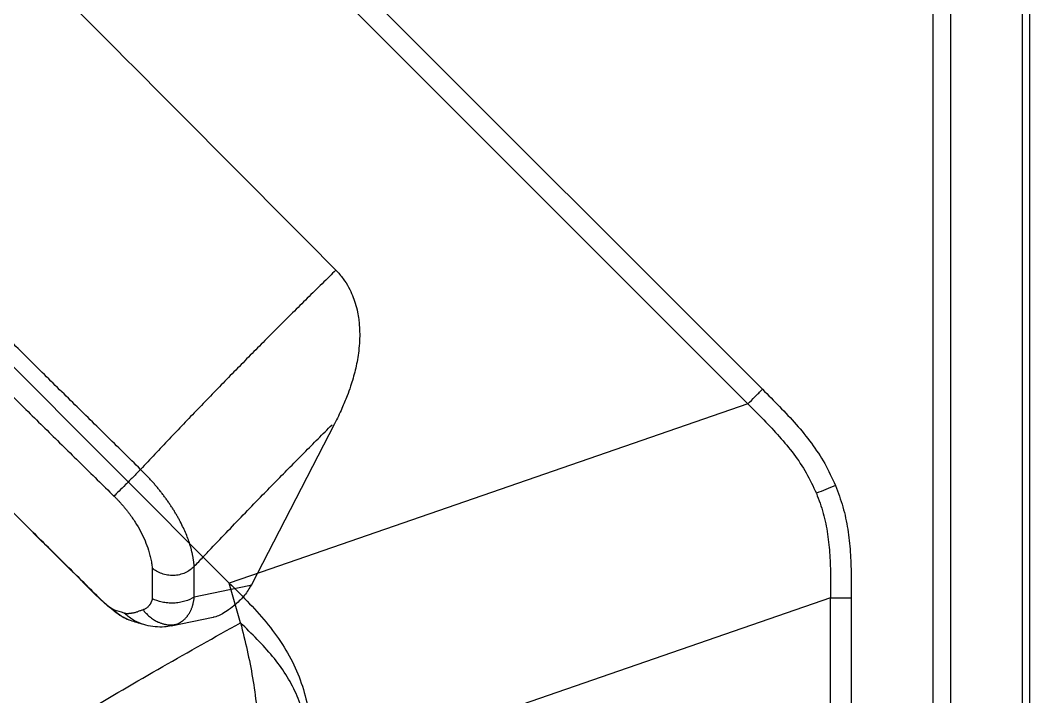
# Model space of a CAD drawing. Extents: x 1076 to 1148, y 508 to 635.
# Drawn here: x 1136.08 to 1148.09, y 571.74 to 579.78 of the extents above; entities that cross this region are included whole.
import ezdxf

# ---------------------------------------------------------------- set-up
doc = ezdxf.new("R2010")
doc.units = 0
doc.header["$MEASUREMENT"] = 0
doc.layers.add('1', color=4, linetype='Continuous')

# ---------------------------------------------------------------- blocks, each defined once
blk = doc.blocks.new('2020 HS PILLOW')
at = {"layer": '1', "color": 2}
for p, q in [((5.803, -0.013), (5.803, -0.011)), ((6.718, -0.447), (6.684, -0.383)), ((6.965, -0.807), (6.685, -0.383)), ((7, -1.374), (6.635, -0.82)), ((6.358, -3.456), (7.012, -1.404))]:
    blk.add_line(p, q, dxfattribs=at)
at = {"layer": '1', "color": 2, "flags": 128}
for points in [[(6.635, -0.82), (6.49, -0.963), (6.377, -1.076)], [(7.013, -0.916), (7.011, -0.909), (7.001, -0.884)]]:
    blk.add_lwpolyline(points, dxfattribs=at)
at = {"layer": '1', "color": 2}
for centre, radius, start, end in [((6.982, -1.398), 0.0302, 349.0452, 54.1848), ((-6.425, -4.729), 11.502, 359.8564, 0.3837)]:
    blk.add_arc(centre, radius, start, end, dxfattribs=at)
for points, knots in [([(5.803, -0.009), (4.052, -0.005), (0.184, 0.005), (-3.685, -0.004), (-5.803, -0.009)], [0, 0, 0, 0, 0.452479, 1, 1, 1, 1]), ([(5.803, -0.013), (5.576, -0.012), (5.121, -0.01), (4.438, -0.007), (3.755, -0.005), (3.072, -0.003), (2.39, -0.002), (1.707, -0.001), (1.024, 0), (0.341, 0), (-0.341, 0), (-1.024, 0), (-1.707, -0.001), (-2.39, -0.002), (-3.072, -0.003), (-3.755, -0.005), (-4.438, -0.007), (-5.121, -0.01), (-5.576, -0.012), (-5.803, -0.013)], [0, 0, 0, 0, 0.058824, 0.117648, 0.176472, 0.235295, 0.294119, 0.352942, 0.411765, 0.470588, 0.529412, 0.588235, 0.647058, 0.705881, 0.764705, 0.823528, 0.882352, 0.941176, 1, 1, 1, 1]), ([(6.189, -0.049), (6.186, -0.048), (6.155, -0.04), (6.082, -0.027), (5.979, -0.016), (5.882, -0.011), (5.83, -0.01), (5.803, -0.009)], [0, 0, 0, 0, 0.030763, 0.316842, 0.644882, 0.816686, 1, 1, 1, 1]), ([(6.067, -0.036), (6.066, -0.036), (6.065, -0.035), (6.062, -0.034), (6.059, -0.033), (6.056, -0.032), (6.052, -0.031), (6.048, -0.03), (6.044, -0.029), (6.039, -0.028), (6.029, -0.026), (6.009, -0.023), (5.977, -0.02), (5.939, -0.017), (5.906, -0.015), (5.879, -0.014), (5.861, -0.013), (5.842, -0.013), (5.823, -0.013), (5.81, -0.013), (5.803, -0.013)], [0, 0, 0, 0, 0.029153, 0.058134, 0.086978, 0.115718, 0.144392, 0.173033, 0.201679, 0.230364, 0.259125, 0.384793, 0.508272, 0.631196, 0.751677, 0.801642, 0.851147, 0.900501, 0.950016, 1, 1, 1, 1]), ([(6.067, -0.036), (6.109, -0.038), (6.182, -0.041), (6.249, -0.068), (6.277, -0.08)], [0, 0, 0, 0, 0.578974, 1, 1, 1, 1]), ([(6.18, -0.096), (6.181, -0.097), (6.183, -0.098), (6.186, -0.1), (6.189, -0.102), (6.193, -0.105), (6.197, -0.108), (6.2, -0.111), (6.204, -0.115), (6.208, -0.119), (6.212, -0.123), (6.217, -0.127), (6.222, -0.133), (6.227, -0.14), (6.234, -0.148), (6.241, -0.157), (6.248, -0.167), (6.255, -0.177), (6.263, -0.188), (6.271, -0.202), (6.277, -0.213), (6.28, -0.218)], [0, 0, 0, 0, 0.041363, 0.082794, 0.124315, 0.165946, 0.207707, 0.24961, 0.291671, 0.333906, 0.376328, 0.418938, 0.461737, 0.523475, 0.583383, 0.655331, 0.712067, 0.773227, 0.841567, 0.917123, 1, 1, 1, 1]), ([(6.415, -0.151), (6.379, -0.135), (6.304, -0.104), (6.222, -0.099), (6.18, -0.096)], [0, 0, 0, 0, 0.484915, 1, 1, 1, 1]), ([(6.282, -0.078), (6.276, -0.076), (6.266, -0.072), (6.248, -0.066), (6.227, -0.059), (6.208, -0.054), (6.198, -0.052)], [0, 0, 0, 0, 0.213766, 0.380662, 0.676501, 1, 1, 1, 1]), ([(6.419, -0.151), (6.396, -0.139), (6.349, -0.113), (6.302, -0.089), (6.278, -0.077)], [0, 0, 0, 0, 0.499988, 1, 1, 1, 1]), ([(6.312, -0.282), (6.31, -0.277), (6.305, -0.267), (6.297, -0.252), (6.289, -0.235), (6.283, -0.224), (6.28, -0.218)], [0, 0, 0, 0, 0.223372, 0.464478, 0.723346, 1, 1, 1, 1]), ([(6.684, -0.385), (6.669, -0.362), (6.632, -0.309), (6.557, -0.24), (6.483, -0.182), (6.432, -0.16), (6.415, -0.152)], [0, 0, 0, 0, 0.230526, 0.532154, 0.843989, 1, 1, 1, 1]), ([(6.295, -0.454), (6.296, -0.451), (6.3, -0.446), (6.304, -0.438), (6.308, -0.43), (6.312, -0.422), (6.315, -0.414), (6.318, -0.406), (6.321, -0.398), (6.323, -0.39), (6.325, -0.382), (6.326, -0.374), (6.327, -0.364), (6.328, -0.351), (6.327, -0.337), (6.326, -0.323), (6.322, -0.309), (6.318, -0.295), (6.314, -0.286), (6.312, -0.282)], [0, 0, 0, 0, 0.047713, 0.095186, 0.142451, 0.189542, 0.236492, 0.283334, 0.330103, 0.376834, 0.423559, 0.470314, 0.517133, 0.600121, 0.681822, 0.762442, 0.842196, 0.921306, 1, 1, 1, 1]), ([(6.312, -0.282), (6.316, -0.281), (6.324, -0.28), (6.335, -0.279), (6.346, -0.278), (6.357, -0.278), (6.367, -0.278), (6.384, -0.278), (6.407, -0.278), (6.446, -0.282), (6.492, -0.29), (6.531, -0.302), (6.557, -0.313), (6.572, -0.32), (6.588, -0.327), (6.603, -0.336), (6.618, -0.345), (6.634, -0.356), (6.649, -0.368), (6.664, -0.381), (6.678, -0.396), (6.692, -0.412), (6.706, -0.429), (6.714, -0.441), (6.718, -0.447)], [0, 0, 0, 0, 0.023632, 0.046369, 0.068221, 0.089195, 0.1093, 0.128542, 0.191011, 0.249492, 0.36685, 0.47887, 0.513551, 0.54976, 0.58751, 0.626815, 0.667692, 0.71016, 0.75424, 0.799965, 0.847379, 0.896515, 0.947387, 1, 1, 1, 1]), ([(6.037, -0.71), (6.08, -0.667), (6.166, -0.581), (6.252, -0.496), (6.295, -0.454)], [0, 0, 0, 0, 0.503161, 1, 1, 1, 1]), ([(6.635, -0.82), (6.626, -0.783), (6.612, -0.744), (6.581, -0.686), (6.569, -0.667), (6.543, -0.63), (6.528, -0.612), (6.496, -0.578), (6.479, -0.562), (6.444, -0.532), (6.426, -0.519), (6.37, -0.483), (6.331, -0.465), (6.295, -0.454)], [0, 0, 0, 0, 0.25, 0.25, 0.375, 0.375, 0.5, 0.5, 0.625, 0.625, 0.75, 0.75, 1, 1, 1, 1]), ([(6.718, -0.447), (6.719, -0.451), (6.722, -0.458), (6.725, -0.469), (6.728, -0.48), (6.731, -0.491), (6.733, -0.502), (6.735, -0.513), (6.737, -0.525), (6.738, -0.536), (6.738, -0.548), (6.739, -0.56), (6.738, -0.572), (6.738, -0.584), (6.737, -0.596), (6.735, -0.608), (6.733, -0.62), (6.731, -0.632), (6.728, -0.645), (6.724, -0.657), (6.72, -0.67), (6.716, -0.682), (6.711, -0.695), (6.706, -0.707), (6.7, -0.72), (6.693, -0.732), (6.687, -0.745), (6.679, -0.757), (6.671, -0.77), (6.663, -0.782), (6.654, -0.795), (6.645, -0.807), (6.638, -0.816), (6.635, -0.82)], [0, 0, 0, 0, 0.029325, 0.058829, 0.088513, 0.118379, 0.148429, 0.178665, 0.209089, 0.239703, 0.270509, 0.301508, 0.332702, 0.364093, 0.395683, 0.427473, 0.459465, 0.49166, 0.52406, 0.556667, 0.589482, 0.622506, 0.655742, 0.689189, 0.722851, 0.756728, 0.790821, 0.825132, 0.859663, 0.894413, 0.929386, 0.964581, 1, 1, 1, 1]), ([(5.111, -0.993), (5.117, -0.993), (5.13, -0.993), (5.149, -0.993), (5.169, -0.993), (5.188, -0.992), (5.207, -0.992), (5.227, -0.991), (5.246, -0.989), (5.265, -0.988), (5.285, -0.987), (5.304, -0.985), (5.323, -0.983), (5.342, -0.981), (5.361, -0.978), (5.418, -0.97), (5.511, -0.953), (5.634, -0.921), (5.75, -0.879), (5.832, -0.842), (5.884, -0.814), (5.912, -0.798), (5.939, -0.781), (5.965, -0.764), (5.99, -0.746), (6.014, -0.728), (6.029, -0.716), (6.037, -0.71)], [0, 0, 0, 0, 0.017344, 0.034677, 0.052006, 0.069339, 0.086682, 0.104043, 0.121428, 0.138844, 0.156298, 0.173796, 0.191346, 0.208954, 0.226626, 0.244369, 0.366423, 0.490446, 0.615395, 0.741843, 0.778648, 0.815411, 0.852172, 0.888971, 0.925849, 0.962846, 1, 1, 1, 1]), ([(6.377, -1.076), (6.377, -1.055), (6.375, -1.034), (6.368, -0.99), (6.362, -0.968), (6.345, -0.925), (6.335, -0.904), (6.31, -0.863), (6.295, -0.844), (6.262, -0.809), (6.244, -0.793), (6.206, -0.765), (6.185, -0.753), (6.143, -0.733), (6.122, -0.726), (6.079, -0.715), (6.057, -0.711), (6.037, -0.71)], [0, 0, 0, 0, 0.125, 0.125, 0.25, 0.25, 0.375, 0.375, 0.5, 0.5, 0.625, 0.625, 0.75, 0.75, 0.875, 0.875, 1, 1, 1, 1]), ([(7.001, -0.884), (6.994, -0.862), (6.985, -0.835), (6.966, -0.811), (6.964, -0.808)], [0, 0, 0, 0, 0.858498, 1, 1, 1, 1]), ([(7.043, -1.109), (7.04, -1.071), (7.032, -0.996), (7.019, -0.943), (7.013, -0.916)], [0, 0, 0, 0, 0.49633, 1, 1, 1, 1]), ([(-5.111, -0.993), (-5.012, -0.992), (-4.816, -0.99), (-4.521, -0.987), (-4.226, -0.985), (-3.929, -0.983), (-3.632, -0.98), (-3.334, -0.978), (-3.035, -0.977), (-2.735, -0.975), (-2.434, -0.973), (-2.133, -0.972), (-1.83, -0.971), (-1.527, -0.97), (-1.223, -0.969), (-0.919, -0.968), (-0.613, -0.968), (-0.307, -0.968), (0.091, -0.968), (0.579, -0.968), (1.155, -0.969), (1.729, -0.97), (2.3, -0.973), (2.867, -0.976), (3.432, -0.979), (3.994, -0.983), (4.553, -0.988), (4.925, -0.991), (5.111, -0.993)], [0, 0, 0, 0, 0.028776, 0.057631, 0.086566, 0.11558, 0.144673, 0.173846, 0.203098, 0.232429, 0.26184, 0.291331, 0.320902, 0.350552, 0.380282, 0.410091, 0.439981, 0.46995, 0.5, 0.556693, 0.613101, 0.669223, 0.725062, 0.780616, 0.835887, 0.890874, 0.945579, 1, 1, 1, 1]), ([(5.11, -1.442), (5.111, -1.401), (5.111, -1.357), (5.112, -1.271), (5.112, -1.228), (5.112, -1.147), (5.112, -1.11), (5.111, -1.044), (5.111, -1.016), (5.111, -0.993)], [0, 0, 0, 0, 0.25, 0.25, 0.5, 0.5, 0.75, 0.75, 1, 1, 1, 1]), ([(6.377, -1.076), (6.373, -1.079), (6.364, -1.087), (6.351, -1.098), (6.338, -1.108), (6.324, -1.119), (6.311, -1.129), (6.297, -1.139), (6.284, -1.148), (6.27, -1.157), (6.257, -1.166), (6.244, -1.175), (6.23, -1.183), (6.217, -1.191), (6.204, -1.199), (6.191, -1.206), (6.178, -1.213), (6.165, -1.22), (6.136, -1.236), (6.088, -1.259), (6.018, -1.289), (5.943, -1.317), (5.877, -1.338), (5.822, -1.354), (5.781, -1.365), (5.738, -1.376), (5.695, -1.385), (5.652, -1.394), (5.608, -1.402), (5.563, -1.41), (5.519, -1.417), (5.473, -1.422), (5.428, -1.428), (5.383, -1.432), (5.337, -1.436), (5.292, -1.438), (5.246, -1.44), (5.201, -1.442), (5.155, -1.442), (5.125, -1.442), (5.11, -1.442)], [0, 0, 0, 0, 0.016918, 0.033551, 0.049895, 0.065946, 0.081698, 0.097147, 0.11229, 0.127123, 0.141642, 0.155843, 0.169723, 0.18328, 0.196511, 0.209412, 0.221981, 0.234217, 0.246116, 0.305779, 0.366313, 0.427658, 0.489743, 0.520676, 0.551541, 0.58233, 0.613033, 0.643639, 0.674138, 0.704522, 0.734779, 0.764902, 0.794881, 0.824706, 0.85437, 0.883864, 0.913181, 0.942313, 0.971255, 1, 1, 1, 1]), ([(6.377, -1.076), (6.375, -1.128), (6.373, -1.226), (6.367, -1.423), (6.361, -1.664), (6.356, -1.958), (6.351, -2.233), (6.349, -2.487), (6.347, -2.722), (6.346, -2.957), (6.345, -3.191), (6.346, -3.348), (6.346, -3.426)], [0, 0, 0, 0, 0.066712, 0.125013, 0.250008, 0.374939, 0.500001, 0.599859, 0.699783, 0.799778, 0.899849, 1, 1, 1, 1]), ([(7.012, -1.404), (7.024, -1.355), (7.05, -1.258), (7.046, -1.159), (7.043, -1.109)], [0, 0, 0, 0, 0.497537, 1, 1, 1, 1]), ([(5.11, -1.442), (5.013, -1.441), (4.818, -1.439), (4.526, -1.437), (4.234, -1.435), (3.942, -1.432), (3.65, -1.43), (3.358, -1.428), (3.066, -1.427), (2.774, -1.425), (2.482, -1.424), (2.19, -1.423), (1.898, -1.421), (1.606, -1.42), (1.314, -1.42), (1.022, -1.419), (0.73, -1.419), (0.438, -1.418), (0.146, -1.418), (-0.146, -1.418), (-0.438, -1.418), (-0.73, -1.419), (-1.022, -1.419), (-1.314, -1.42), (-1.606, -1.42), (-1.898, -1.421), (-2.19, -1.423), (-2.482, -1.424), (-2.774, -1.425), (-3.066, -1.427), (-3.358, -1.428), (-3.65, -1.43), (-3.942, -1.432), (-4.234, -1.435), (-4.526, -1.437), (-4.818, -1.439), (-5.013, -1.441), (-5.11, -1.442)], [0, 0, 0, 0, 0.028576, 0.05715, 0.085725, 0.114298, 0.142871, 0.171443, 0.200015, 0.228587, 0.257158, 0.285728, 0.314298, 0.342868, 0.371438, 0.400008, 0.428577, 0.457146, 0.485715, 0.514285, 0.542854, 0.571423, 0.599992, 0.628562, 0.657132, 0.685702, 0.714272, 0.742842, 0.771413, 0.799985, 0.828557, 0.857129, 0.885702, 0.914275, 0.94285, 0.971424, 1, 1, 1, 1]), ([(5.077, -4.652), (5.077, -4.611), (5.076, -4.529), (5.074, -4.405), (5.074, -4.281), (5.073, -4.158), (5.072, -4.034), (5.072, -3.91), (5.072, -3.787), (5.072, -3.663), (5.072, -3.539), (5.073, -3.416), (5.074, -3.292), (5.075, -3.169), (5.076, -3.045), (5.077, -2.922), (5.079, -2.798), (5.081, -2.675), (5.083, -2.551), (5.085, -2.428), (5.087, -2.305), (5.09, -2.181), (5.093, -2.058), (5.096, -1.935), (5.099, -1.811), (5.103, -1.688), (5.106, -1.565), (5.109, -1.483), (5.11, -1.442)], [0, 0, 0, 0, 0.038705, 0.0773915, 0.1160594, 0.1547086, 0.1933388, 0.2319501, 0.2705422, 0.3091151, 0.3476687, 0.3862027, 0.4247171, 0.4632118, 0.5016866, 0.5401414, 0.5785762, 0.6169907, 0.6553849, 0.6937587, 0.732112, 0.7704445, 0.8087563, 0.8470473, 0.8853172, 0.923566, 0.9617937, 1, 1, 1, 1]), ([(5.077, -4.758), (5.122, -4.756), (5.207, -4.752), (5.326, -4.724), (5.428, -4.688), (5.523, -4.643), (5.607, -4.593), (5.679, -4.541), (5.747, -4.486), (5.817, -4.421), (5.893, -4.34), (5.963, -4.254), (6.026, -4.167), (6.081, -4.081), (6.132, -3.994), (6.182, -3.9), (6.236, -3.784), (6.298, -3.635), (6.337, -3.52), (6.358, -3.456)], [0, 0, 0, 0, 0.066168, 0.126124, 0.180035, 0.227981, 0.282801, 0.327814, 0.363349, 0.416631, 0.473636, 0.534326, 0.58729, 0.640562, 0.693101, 0.744982, 0.808308, 0.893382, 1, 1, 1, 1]), ([(-5.077, -4.758), (-3.411, -4.763), (-0.026, -4.774), (3.358, -4.763), (5.077, -4.758)], [0, 0, 0, 0, 0.492188, 1, 1, 1, 1])]:
    blk.add_open_spline(points, degree=3, knots=knots, dxfattribs=at)
blk.add_open_spline([(6.18, -0.096), (6.142, -0.076), (6.105, -0.056), (6.067, -0.036)], degree=3, dxfattribs=at)
blk = doc.blocks.new('2026 TX')
at = {"layer": '1', "color": 3}
for p, q in [((69.145, 55.601), (55.478, 69.267)), ((55.305, 69.094), (68.971, 55.427)), ((62.805, 53.298), (52.946, 63.157)), ((71.175, 39.95), (71.175, 60.595)), ((71.385, 39.95), (71.385, 60.595)), ((68.971, 55.427), (63.184, 53.429)), ((63.184, 53.429), (62.805, 53.298)), ((62.938, 52.825), (62.805, 53.298)), ((69.956, 53.123), (64.808, 51.345)), ((69.956, 40.255), (69.956, 53.123)), ((70.201, 53.123), (70.201, 40.255))]:
    blk.add_line(p, q, dxfattribs=at)
at = {"layer": '1', "color": 4}
for p, q in [((72.324, 35.655), (72.324, 66.402)), ((72.232, 60.595), (72.232, 39.95))]:
    blk.add_line(p, q, dxfattribs=at)
at = {"layer": '1', "color": 3}
for points in [[(68.971, 55.427), (68.999, 55.455), (69.055, 55.511), (69.115, 55.571), (69.145, 55.601)], [(70.014, 54.459), (69.975, 54.443), (69.897, 54.411), (69.823, 54.38), (69.786, 54.365)], [(69.956, 53.123), (69.996, 53.123), (70.075, 53.123), (70.159, 53.123), (70.201, 53.123)]]:
    blk.add_open_spline(points, degree=3, dxfattribs=at)
for points, knots in [([(69.145, 55.601), (69.213, 55.533), (69.349, 55.397), (69.548, 55.186), (69.73, 54.962), (69.892, 54.722), (69.973, 54.546), (70.014, 54.459)], [0, 0, 0, 0, 0.200032, 0.400113, 0.600134, 0.800061, 1, 1, 1, 1]), ([(68.971, 55.427), (69.035, 55.364), (69.162, 55.237), (69.348, 55.041), (69.52, 54.833), (69.673, 54.61), (69.748, 54.446), (69.786, 54.365)], [0, 0, 0, 0, 0.2000304, 0.4001177, 0.6001501, 0.8000721, 1, 1, 1, 1]), ([(70.014, 54.459), (70.045, 54.374), (70.108, 54.204), (70.163, 53.937), (70.193, 53.667), (70.202, 53.395), (70.201, 53.214), (70.201, 53.123)], [0, 0, 0, 0, 0.199953, 0.399878, 0.599891, 0.799971, 1, 1, 1, 1]), ([(69.786, 54.365), (69.816, 54.286), (69.874, 54.128), (69.923, 53.879), (69.949, 53.628), (69.956, 53.376), (69.956, 53.207), (69.956, 53.123)], [0, 0, 0, 0, 0.199946, 0.399861, 0.599886, 0.799975, 1, 1, 1, 1]), ([(62.805, 53.298), (62.887, 53.217), (63.047, 53.056), (63.27, 52.806), (63.462, 52.541), (63.612, 52.259), (63.714, 51.959), (63.772, 51.646), (63.793, 51.323), (63.793, 51.105), (63.793, 50.995)], [0, 0, 0, 0, 0.132003, 0.261113, 0.386023, 0.507449, 0.627641, 0.749154, 0.873441, 1, 1, 1, 1]), ([(59.107, 50.518), (59.436, 50.731), (60.095, 51.158), (61.065, 51.751), (62.018, 52.312), (62.631, 52.654), (62.938, 52.825)], [0, 0, 0, 0, 0.250002, 0.500003, 0.750006, 1, 1, 1, 1]), ([(63.762, 50.953), (63.761, 51.043), (63.759, 51.221), (63.74, 51.485), (63.691, 51.742), (63.605, 51.986), (63.481, 52.216), (63.322, 52.43), (63.136, 52.631), (63.004, 52.76), (62.938, 52.825)], [0, 0, 0, 0, 0.126718, 0.251536, 0.37373, 0.49443, 0.615943, 0.740461, 0.868825, 1, 1, 1, 1]), ([(62.938, 52.825), (62.965, 52.716), (63.02, 52.498), (63.084, 52.171), (63.132, 51.839), (63.142, 51.61), (63.148, 51.496)], [0, 0, 0, 0, 0.250013, 0.500006, 0.749994, 1, 1, 1, 1])]:
    blk.add_open_spline(points, degree=3, knots=knots, dxfattribs=at)
at = {"layer": '1', "color": 3, "xscale": -1, "rotation": 135.0000000000002}
blk.add_blockref('2020 HS PILLOW', (57.117, 57.243), dxfattribs=at)

msp = doc.modelspace()

# ---------------------------------------------------------------- block references
at = {"layer": '1'}
msp.add_blockref('2026 TX', (1075.762, 519.794), dxfattribs=at)

doc.saveas('drawing.dxf')
